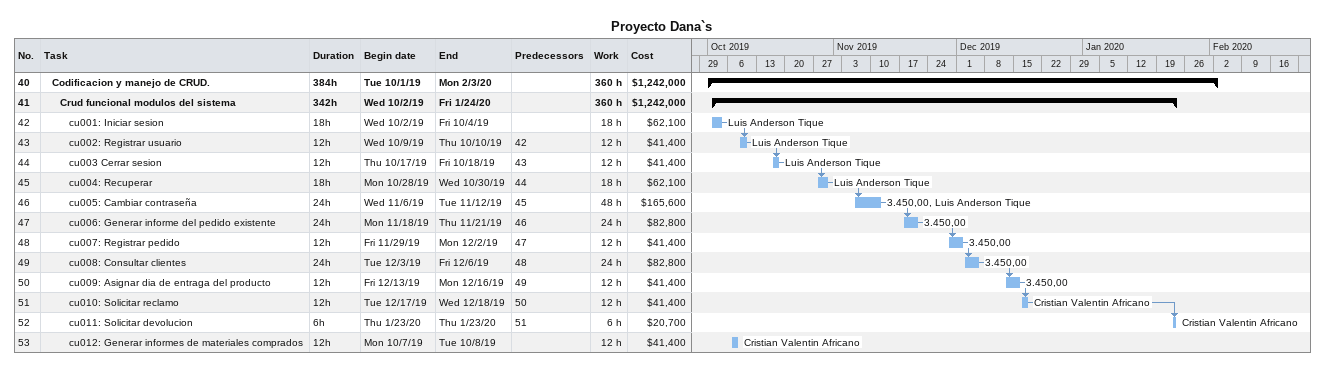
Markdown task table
Proyecto Dana`s

| ID | Level | Task | Duration | Start | Finish | Predecessors | Resources | Work (h) | Cost ($) |
|---|---|---|---|---|---|---|---|---|---|
| 40 | 2 | **Codificacion y manejo de CRUD.** | 384h | 2019-10-01 | 2020-02-03 |  |  | 360 | 1242000 |
| 41 | 3 | **Crud funcional modulos del sistema** | 342h | 2019-10-02 | 2020-01-24 |  |  | 360 | 1242000 |
| 42 | 4 | cu001: Iniciar sesion | 18h | 2019-10-02 | 2019-10-04 |  | Luis Anderson Tique | 18 | 62100 |
| 43 | 4 | cu002: Registrar usuario | 12h | 2019-10-09 | 2019-10-10 | 42 | Luis Anderson Tique | 12 | 41400 |
| 44 | 4 | cu003 Cerrar sesion | 12h | 2019-10-17 | 2019-10-18 | 43 | Luis Anderson Tique | 12 | 41400 |
| 45 | 4 | cu004: Recuperar | 18h | 2019-10-28 | 2019-10-30 | 44 | Luis Anderson Tique | 18 | 62100 |
| 46 | 4 | cu005: Cambiar contraseña | 24h | 2019-11-06 | 2019-11-12 | 45 | 3.450,00, Luis Anderson Tique | 48 | 165600 |
| 47 | 4 | cu006: Generar informe del pedido existente | 24h | 2019-11-18 | 2019-11-21 | 46 | 3.450,00 | 24 | 82800 |
| 48 | 4 | cu007: Registrar pedido | 12h | 2019-11-29 | 2019-12-02 | 47 | 3.450,00 | 12 | 41400 |
| 49 | 4 | cu008: Consultar clientes | 24h | 2019-12-03 | 2019-12-06 | 48 | 3.450,00 | 24 | 82800 |
| 50 | 4 | cu009: Asignar dia de entraga del producto | 12h | 2019-12-13 | 2019-12-16 | 49 | 3.450,00 | 12 | 41400 |
| 51 | 4 | cu010: Solicitar reclamo | 12h | 2019-12-17 | 2019-12-18 | 50 | Cristian Valentin Africano | 12 | 41400 |
| 52 | 4 | cu011: Solicitar devolucion | 6h | 2020-01-23 | 2020-01-23 | 51 | Cristian Valentin Africano | 6 | 20700 |
| 53 | 4 | cu012: Generar informes de materiales comprados | 12h | 2019-10-07 | 2019-10-08 |  | Cristian Valentin Africano | 12 | 41400 |
